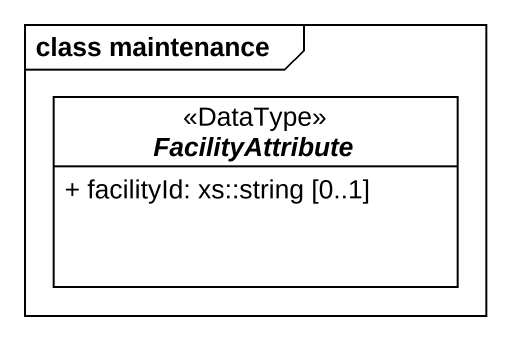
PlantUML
@startuml
mainframe class maintenance
hide circle
hide empty members
skinparam classAttributeIconSize 0
abstract class FacilityAttribute <<DataType>> #FFFFFF {
  + facilityId: xs::string [0..1]
}
@enduml
